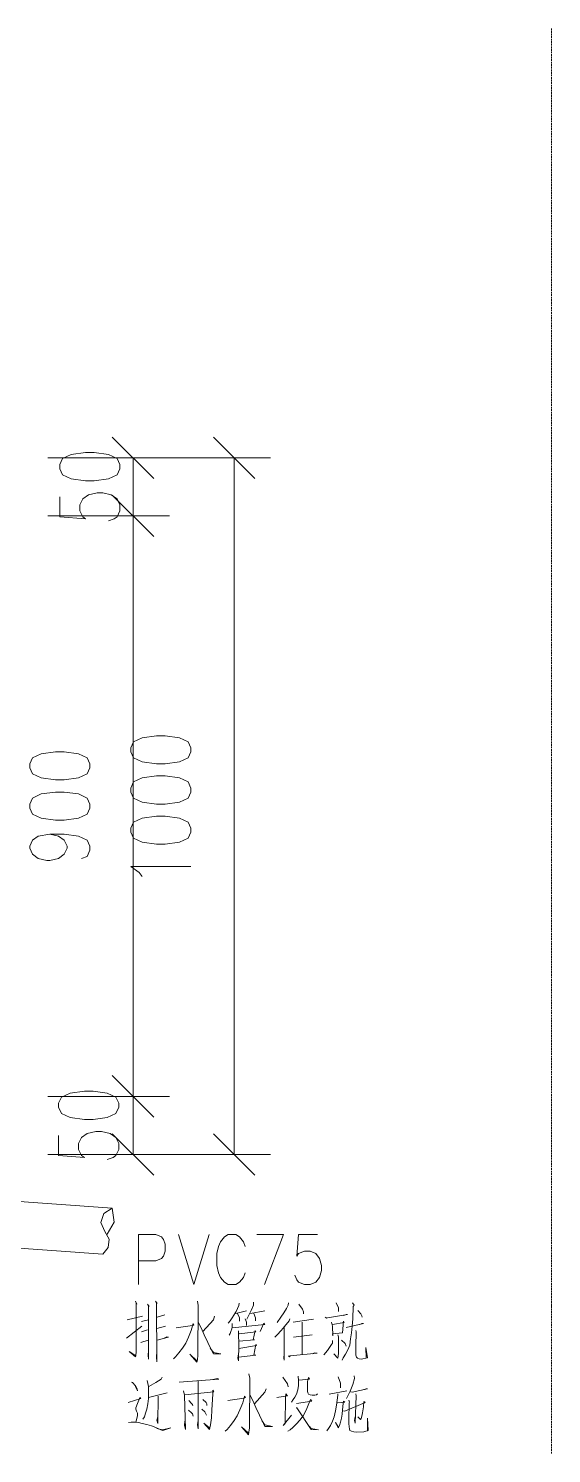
# Model space of a CAD drawing. Header units: millimetres. Extents: x -4415 to 173792, y -78716 to 47289.
# Drawn here: x 24200 to 32086, y -34434 to -12961 of the extents above; entities that cross this region are included whole.
import ezdxf

# ---------------------------------------------------------------- set-up
doc = ezdxf.new("R2010")
doc.units = ezdxf.units.MM

msp = doc.modelspace()

# ---------------------------------------------------------------- linework, layer by layer
at = {"color": 0, "lineweight": 0}
for points in [[(32086, -12961), (32086, -12988)], [(32086, -12999), (32086, -13027)], [(32086, -13038), (32086, -13066)], [(32086, -13076), (32086, -13104)], [(32086, -13115), (32086, -13143)], [(32086, -13154), (32086, -13182)], [(32086, -13192), (32086, -13219)], [(32086, -13231), (32086, -13258)], [(32086, -13270), (32086, -13296)], [(32086, -13307), (32086, -13335)], [(32086, -13346), (32086, -13374)], [(32086, -13384), (32086, -13412)], [(32086, -13423), (32086, -13451)], [(32086, -13462), (32086, -13489)], [(32086, -13500), (32086, -13527)], [(32086, -13539), (32086, -13566)], [(32086, -13577), (32086, -13605)], [(32086, -13615), (32086, -13643)], [(32086, -13654), (32086, -13682)], [(32086, -13693), (32086, -13720)], [(32086, -13731), (32086, -13759)], [(32086, -13770), (32086, -13797)], [(32086, -13808), (32086, -13835)], [(32086, -13847), (32086, -13874)], [(32086, -13885), (32086, -13913)], [(32086, -13923), (32086, -13951)], [(32086, -13962), (32086, -13990)], [(32086, -14001), (32086, -14029)], [(32086, -14039), (32086, -14066)], [(32086, -14078), (32086, -14105)], [(32086, -14117), (32086, -14143)], [(32086, -14154), (32086, -14182)], [(32086, -14193), (32086, -14221)], [(32086, -14231), (32086, -14259)], [(32086, -14270), (32086, -14298)], [(32086, -14309), (32086, -14337)], [(32086, -14347), (32086, -14374)], [(32086, -14386), (32086, -14413)], [(32086, -14425), (32086, -14451)], [(32086, -14462), (32086, -14490)], [(32086, -14501), (32086, -14529)], [(32086, -14540), (32086, -14567)], [(32086, -14578), (32086, -14606)], [(32086, -14617), (32086, -14644)], [(32086, -14655), (32086, -14682)], [(32086, -14694), (32086, -14721)], [(32086, -14732), (32086, -14760)], [(32086, -14770), (32086, -14798)], [(32086, -14809), (32086, -14837)], [(32086, -14848), (32086, -14876)], [(32086, -14886), (32086, -14914)], [(32086, -14925), (32086, -14952)], [(32086, -14964), (32086, -14990)], [(32086, -15001), (32086, -15029)], [(32086, -15040), (32086, -15068)], [(32086, -15078), (32086, -15106)], [(32086, -15117), (32086, -15145)], [(32086, -15156), (32086, -15184)], [(32086, -15194), (32086, -15221)], [(32086, -15233), (32086, -15260)], [(32086, -15272), (32086, -15298)], [(32086, -15309), (32086, -15337)], [(32086, -15348), (32086, -15376)], [(32086, -15387), (32086, -15414)], [(32086, -15425), (32086, -15453)], [(32086, -15464), (32086, -15491)], [(32086, -15502), (32086, -15529)], [(32086, -15541), (32086, -15568)], [(32086, -15579), (32086, -15607)], [(32086, -15617), (32086, -15645)], [(32086, -15656), (32086, -15684)], [(32086, -15695), (32086, -15723)], [(32086, -15733), (32086, -15761)], [(32086, -15772), (32086, -15799)], [(32086, -15811), (32086, -15837)], [(32086, -15849), (32086, -15876)], [(32086, -15887), (32086, -15915)], [(32086, -15925), (32086, -15953)], [(32086, -15964), (32086, -15992)], [(32086, -16003), (32086, -16031)], [(32086, -16041), (32086, -16068)], [(32086, -16080), (32086, -16107)], [(32086, -16119), (32086, -16145)], [(32086, -16156), (32086, -16184)], [(32086, -16195), (32086, -16223)], [(32086, -16233), (32086, -16261)], [(32086, -16272), (32086, -16300)], [(32086, -16311), (32086, -16339)], [(32086, -16349), (32086, -16376)], [(32086, -16388), (32086, -16415)], [(32086, -16427), (32086, -16454)], [(32086, -16464), (32086, -16492)], [(32086, -16503), (32086, -16531)], [(32086, -16542), (32086, -16570)], [(32086, -16580), (32086, -16608)], [(32086, -16619), (32086, -16646)], [(32086, -16658), (32086, -16684)], [(32086, -16696), (32086, -16723)], [(32086, -16734), (32086, -16762)], [(32086, -16772), (32086, -16800)], [(32086, -16811), (32086, -16839)], [(32086, -16850), (32086, -16878)], [(32086, -16888), (32086, -16916)], [(32086, -16927), (32086, -16954)], [(32086, -16966), (32086, -16992)], [(32086, -17003), (32086, -17031)], [(32086, -17042), (32086, -17070)], [(32086, -17080), (32086, -17108)], [(32086, -17119), (32086, -17147)], [(32086, -17158), (32086, -17186)], [(32086, -17196), (32086, -17223)], [(32086, -17235), (32086, -17262)], [(32086, -17274), (32086, -17301)], [(32086, -17311), (32086, -17339)], [(32086, -17350), (32086, -17378)], [(32086, -17389), (32086, -17416)], [(32086, -17427), (32086, -17455)], [(32086, -17466), (32086, -17493)], [(32086, -17505), (32086, -17531)], [(32086, -17543), (32086, -17570)], [(32086, -17581), (32086, -17609)], [(32086, -17619), (32086, -17647)], [(32086, -17658), (32086, -17686)], [(32086, -17697), (32086, -17725)], [(32086, -17735), (32086, -17763)], [(32086, -17774), (32086, -17801)], [(32086, -17813), (32086, -17839)], [(32086, -17851), (32086, -17878)], [(32086, -17889), (32086, -17917)], [(32086, -17927), (32086, -17955)], [(32086, -17966), (32086, -17994)], [(32086, -18005), (32086, -18033)], [(32086, -18043), (32086, -18070)], [(32086, -18082), (32086, -18109)], [(32086, -18121), (32086, -18148)], [(32086, -18158), (32086, -18186)], [(32086, -18197), (32086, -18225)], [(32086, -18236), (32086, -18263)], [(32086, -18274), (32086, -18302)], [(32086, -18313), (32086, -18341)], [(32086, -18352), (32086, -18378)], [(32086, -18390), (32086, -18417)], [(32086, -18429), (32086, -18456)], [(32086, -18466), (32086, -18494)], [(32086, -18505), (32086, -18533)], [(32086, -18544), (32086, -18572)], [(32086, -18582), (32086, -18610)], [(32086, -18621), (32086, -18648)], [(32086, -18660), (32086, -18686)], [(32086, -18698), (32086, -18725)], [(32086, -18736), (32086, -18764)], [(32086, -18774), (32086, -18802)], [(32086, -18813), (32086, -18841)], [(32086, -18852), (32086, -18880)], [(32086, -18890), (32086, -18918)], [(32086, -18929), (32086, -18956)], [(32086, -18968), (32086, -18995)], [(32086, -19006), (32086, -19033)], [(32086, -19044), (32086, -19072)], [(32086, -19083), (32086, -19110)], [(26088, -19742), (25463, -19117)], [(27611, -19742), (26987, -19117)], [(32086, -19121), (32086, -19149)], [(32086, -19160), (32086, -19188)], [(32086, -19198), (32086, -19225)], [(32086, -19237), (32086, -19264)], [(32086, -19276), (32086, -19303)], [(32086, -19313), (32086, -19341)], [(24492, -19429), (26327, -19429)], [(24492, -19429), (27849, -19429)], [(25776, -20304), (25776, -19429)], [(27299, -19429), (27299, -29927)], [(32086, -19352), (32086, -19380)], [(32086, -19391), (32086, -19419)], [(32086, -19429), (32086, -19457)], [(32086, -19468), (32086, -19496)], [(32086, -19507), (32086, -19533)], [(32086, -19545), (32086, -19572)], [(32086, -19583), (32086, -19611)], [(32086, -19621), (32086, -19649)], [(32086, -19660), (32086, -19688)], [(32086, -19699), (32086, -19727)], [(32086, -19737), (32086, -19765)], [(24671, -20019), (24671, -20321), (25061, -20351), (25017, -20321), (24974, -20230), (24974, -20140), (25017, -20049), (25104, -19988), (25234, -19957), (25321, -19957), (25449, -19988), (25536, -20049), (25579, -20140), (25579, -20230), (25536, -20321), (25493, -20351), (25407, -20381)], [(32086, -19776), (32086, -19803)], [(32086, -19815), (32086, -19842)], [(32086, -19853), (32086, -19880)], [(32086, -19891), (32086, -19919)], [(32086, -19930), (32086, -19957)], [(32086, -19968), (32086, -19996)], [(25463, -19992), (26088, -20617)], [(26088, -20617), (25463, -19992)], [(32086, -20007), (32086, -20035)], [(32086, -20045), (32086, -20072)], [(32086, -20084), (32086, -20111)], [(32086, -20123), (32086, -20150)], [(32086, -20160), (32086, -20188)], [(24492, -20304), (26327, -20304)], [(24492, -20304), (26327, -20304)], [(25776, -29052), (25776, -20304)], [(32086, -20199), (32086, -20227)], [(32086, -20238), (32086, -20266)], [(32086, -20276), (32086, -20304)], [(32086, -20315), (32086, -20343)], [(32086, -20354), (32086, -20380)], [(32086, -20392), (32086, -20419)], [(32086, -20431), (32086, -20458)], [(32086, -20468), (32086, -20496)], [(32086, -20507), (32086, -20535)], [(32086, -20546), (32086, -20574)], [(32086, -20584), (32086, -20612)], [(32086, -20623), (32086, -20650)], [(32086, -20662), (32086, -20689)], [(32086, -20700), (32086, -20727)], [(32086, -20738), (32086, -20766)], [(32086, -20777), (32086, -20804)], [(32086, -20815), (32086, -20843)], [(32086, -20854), (32086, -20882)], [(32086, -20892), (32086, -20920)], [(32086, -20931), (32086, -20958)], [(32086, -20970), (32086, -20997)], [(32086, -21008), (32086, -21035)], [(32086, -21046), (32086, -21074)], [(32086, -21085), (32086, -21113)], [(32086, -21123), (32086, -21151)], [(32086, -21162), (32086, -21190)], [(32086, -21201), (32086, -21227)], [(32086, -21239), (32086, -21266)], [(32086, -21278), (32086, -21305)], [(32086, -21315), (32086, -21343)], [(32086, -21354), (32086, -21382)], [(32086, -21393), (32086, -21421)], [(32086, -21431), (32086, -21459)], [(32086, -21470), (32086, -21498)], [(32086, -21509), (32086, -21535)], [(32086, -21547), (32086, -21574)], [(32086, -21585), (32086, -21613)], [(32086, -21624), (32086, -21651)], [(32086, -21662), (32086, -21690)], [(32086, -21701), (32086, -21729)], [(32086, -21739), (32086, -21767)], [(32086, -21778), (32086, -21805)], [(32086, -21817), (32086, -21844)], [(32086, -21855), (32086, -21882)], [(32086, -21893), (32086, -21921)], [(32086, -21932), (32086, -21960)], [(32086, -21970), (32086, -21998)], [(32086, -22009), (32086, -22037)], [(32086, -22048), (32086, -22074)], [(32086, -22086), (32086, -22113)], [(32086, -22125), (32086, -22152)], [(32086, -22162), (32086, -22190)], [(32086, -22201), (32086, -22229)], [(32086, -22240), (32086, -22268)], [(32086, -22278), (32086, -22306)], [(32086, -22317), (32086, -22345)], [(32086, -22356), (32086, -22382)], [(32086, -22394), (32086, -22421)], [(32086, -22433), (32086, -22460)], [(32086, -22471), (32086, -22498)], [(32086, -22509), (32086, -22537)], [(32086, -22548), (32086, -22576)], [(32086, -22586), (32086, -22614)], [(32086, -22625), (32086, -22652)], [(32086, -22664), (32086, -22691)], [(32086, -22702), (32086, -22729)], [(32086, -22740), (32086, -22768)], [(32086, -22779), (32086, -22807)], [(32086, -22817), (32086, -22845)], [(32086, -22856), (32086, -22884)], [(32086, -22895), (32086, -22922)], [(32086, -22933), (32086, -22960)], [(32086, -22972), (32086, -22999)], [(32086, -23010), (32086, -23037)], [(32086, -23048), (32086, -23076)], [(32086, -23087), (32086, -23115)], [(32086, -23125), (32086, -23153)], [(32086, -23164), (32086, -23192)], [(32086, -23203), (32086, -23229)], [(32086, -23241), (32086, -23268)], [(32086, -23280), (32086, -23307)], [(32086, -23318), (32086, -23345)], [(32086, -23356), (32086, -23384)], [(32086, -23395), (32086, -23423)], [(32086, -23433), (32086, -23461)], [(32086, -23472), (32086, -23500)], [(32086, -23511), (32086, -23538)], [(32086, -23549), (32086, -23576)], [(32086, -23587), (32086, -23615)], [(32086, -23626), (32086, -23654)], [(32086, -23664), (32086, -23692)], [(32086, -23703), (32086, -23731)], [(32086, -23742), (32086, -23769)], [(32086, -23780), (32086, -23807)], [(32086, -23819), (32086, -23846)], [(32086, -23857), (32086, -23884)], [(32086, -23895), (32086, -23923)], [(32086, -23934), (32086, -23962)], [(32086, -23972), (32086, -24000)], [(32086, -24011), (32086, -24039)], [(32086, -24050), (32086, -24078)], [(32086, -24088), (32086, -24115)], [(32086, -24127), (32086, -24154)], [(32086, -24164), (32086, -24192)], [(32086, -24203), (32086, -24231)], [(32086, -24242), (32086, -24270)], [(32086, -24280), (32086, -24308)], [(32086, -24319), (32086, -24347)], [(32086, -24358), (32086, -24385)], [(32086, -24396), (32086, -24423)], [(32086, -24435), (32086, -24462)], [(32086, -24473), (32086, -24500)], [(32086, -24511), (32086, -24539)], [(32086, -24550), (32086, -24578)], [(32086, -24589), (32086, -24616)], [(32086, -24627), (32086, -24654)], [(32086, -24666), (32086, -24693)], [(32086, -24704), (32086, -24731)], [(32086, -24742), (32086, -24770)], [(32086, -24781), (32086, -24809)], [(32086, -24819), (32086, -24847)], [(32086, -24858), (32086, -24886)], [(32086, -24897), (32086, -24925)], [(24521, -25103), (24651, -25133), (24738, -25193), (24781, -25284), (24781, -25314), (24738, -25405), (24651, -25466), (24521, -25497), (24478, -25497), (24348, -25466), (24262, -25405), (24218, -25314), (24218, -25284), (24262, -25193), (24348, -25133), (24521, -25103), (24738, -25103), (24954, -25133), (25083, -25193), (25127, -25284), (25127, -25344), (25083, -25436), (24998, -25466)], [(32086, -24935), (32086, -24962)], [(32086, -24974), (32086, -25001)], [(32086, -25013), (32086, -25039)], [(32086, -25050), (32086, -25078)], [(32086, -25089), (32086, -25117)], [(32086, -25127), (32086, -25155)], [(32086, -25166), (32086, -25194)], [(32086, -25205), (32086, -25232)], [(32086, -25243), (32086, -25270)], [(32086, -25282), (32086, -25309)], [(32086, -25320), (32086, -25347)], [(32086, -25358), (32086, -25386)], [(32086, -25397), (32086, -25425)], [(32086, -25436), (32086, -25463)], [(32086, -25474), (32086, -25502)], [(32086, -25513), (32086, -25540)], [(32086, -25551), (32086, -25578)], [(25914, -25738), (25871, -25678), (25741, -25587), (26650, -25587)], [(32086, -25590), (32086, -25617)], [(32086, -25628), (32086, -25656)], [(32086, -25666), (32086, -25694)], [(32086, -25705), (32086, -25733)], [(32086, -25744), (32086, -25772)], [(32086, -25782), (32086, -25809)], [(32086, -25821), (32086, -25848)], [(32086, -25860), (32086, -25886)], [(32086, -25897), (32086, -25925)], [(32086, -25936), (32086, -25964)], [(32086, -25974), (32086, -26002)], [(32086, -26013), (32086, -26041)], [(32086, -26052), (32086, -26080)], [(32086, -26090), (32086, -26117)], [(32086, -26129), (32086, -26156)], [(32086, -26167), (32086, -26194)], [(32086, -26205), (32086, -26233)], [(32086, -26244), (32086, -26272)], [(32086, -26282), (32086, -26310)], [(32086, -26321), (32086, -26349)], [(32086, -26360), (32086, -26387)], [(32086, -26398), (32086, -26425)], [(32086, -26437), (32086, -26464)], [(32086, -26475), (32086, -26503)], [(32086, -26513), (32086, -26541)], [(32086, -26552), (32086, -26580)], [(32086, -26591), (32086, -26619)], [(32086, -26629), (32086, -26656)], [(32086, -26668), (32086, -26695)], [(32086, -26707), (32086, -26733)], [(32086, -26744), (32086, -26772)], [(32086, -26783), (32086, -26811)], [(32086, -26821), (32086, -26849)], [(32086, -26860), (32086, -26888)], [(32086, -26899), (32086, -26927)], [(32086, -26937), (32086, -26964)], [(32086, -26976), (32086, -27003)], [(32086, -27015), (32086, -27041)], [(32086, -27052), (32086, -27080)], [(32086, -27091), (32086, -27119)], [(32086, -27129), (32086, -27157)], [(32086, -27168), (32086, -27196)], [(32086, -27207), (32086, -27234)], [(32086, -27245), (32086, -27272)], [(32086, -27284), (32086, -27311)], [(32086, -27322), (32086, -27350)], [(32086, -27360), (32086, -27388)], [(32086, -27399), (32086, -27427)], [(32086, -27438), (32086, -27465)], [(32086, -27476), (32086, -27504)], [(32086, -27515), (32086, -27542)], [(32086, -27554), (32086, -27580)], [(32086, -27592), (32086, -27619)], [(32086, -27630), (32086, -27658)], [(32086, -27668), (32086, -27696)], [(32086, -27707), (32086, -27735)], [(32086, -27746), (32086, -27774)], [(32086, -27784), (32086, -27811)], [(32086, -27823), (32086, -27850)], [(32086, -27862), (32086, -27888)], [(32086, -27899), (32086, -27927)], [(32086, -27938), (32086, -27966)], [(32086, -27976), (32086, -28004)], [(32086, -28015), (32086, -28043)], [(32086, -28054), (32086, -28082)], [(32086, -28092), (32086, -28119)], [(32086, -28131), (32086, -28158)], [(32086, -28169), (32086, -28197)], [(32086, -28207), (32086, -28235)], [(32086, -28246), (32086, -28274)], [(32086, -28285), (32086, -28312)], [(32086, -28323), (32086, -28351)], [(32086, -28362), (32086, -28389)], [(32086, -28401), (32086, -28427)], [(32086, -28439), (32086, -28466)], [(32086, -28477), (32086, -28505)], [(32086, -28515), (32086, -28543)], [(32086, -28554), (32086, -28582)], [(25463, -28740), (26088, -29366)], [(26088, -29366), (25463, -28740)], [(32086, -28593), (32086, -28621)], [(32086, -28631), (32086, -28658)], [(32086, -28670), (32086, -28697)], [(32086, -28709), (32086, -28735)], [(32086, -28746), (32086, -28774)], [(32086, -28785), (32086, -28813)], [(32086, -28823), (32086, -28851)], [(32086, -28862), (32086, -28890)], [(32086, -28901), (32086, -28929)], [(32086, -28939), (32086, -28966)], [(32086, -28978), (32086, -29005)], [(24492, -29052), (26327, -29052)], [(24492, -29052), (26327, -29052)], [(25776, -29927), (25776, -29052)], [(32086, -29017), (32086, -29044)], [(32086, -29054), (32086, -29082)], [(32086, -29093), (32086, -29121)], [(32086, -29132), (32086, -29159)], [(32086, -29170), (32086, -29198)], [(32086, -29209), (32086, -29236)], [(32086, -29247), (32086, -29274)], [(32086, -29286), (32086, -29313)], [(32086, -29324), (32086, -29352)], [(32086, -29362), (32086, -29390)], [(32086, -29401), (32086, -29429)], [(24653, -29641), (24653, -29944), (25043, -29974), (25000, -29944), (24956, -29853), (24956, -29763), (25000, -29672), (25086, -29611), (25215, -29581), (25302, -29581), (25432, -29611), (25518, -29672), (25562, -29763), (25562, -29853), (25518, -29944), (25475, -29974), (25388, -30005)], [(25463, -29615), (26088, -30239)], [(26987, -29615), (27611, -30239)], [(32086, -29440), (32086, -29468)], [(32086, -29478), (32086, -29506)], [(32086, -29517), (32086, -29544)], [(32086, -29556), (32086, -29582)], [(32086, -29594), (32086, -29621)], [(32086, -29632), (32086, -29660)], [(32086, -29670), (32086, -29698)], [(32086, -29709), (32086, -29737)], [(32086, -29748), (32086, -29776)], [(32086, -29786), (32086, -29813)], [(32086, -29825), (32086, -29852)], [(24492, -29927), (27849, -29927)], [(24492, -29927), (26327, -29927)], [(32086, -29864), (32086, -29891)], [(32086, -29901), (32086, -29929)], [(32086, -29940), (32086, -29968)], [(32086, -29979), (32086, -30006)], [(32086, -30017), (32086, -30045)], [(32086, -30056), (32086, -30084)], [(32086, -30094), (32086, -30121)], [(32086, -30133), (32086, -30160)], [(32086, -30172), (32086, -30199)], [(32086, -30209), (32086, -30237)], [(32086, -30248), (32086, -30276)], [(21189, -30429), (25460, -30739)], [(32086, -30287), (32086, -30315)], [(32086, -30325), (32086, -30353)], [(32086, -30364), (32086, -30391)], [(32086, -30403), (32086, -30429)], [(32086, -30441), (32086, -30468)], [(32086, -30479), (32086, -30507)], [(32086, -30517), (32086, -30545)], [(32086, -30556), (32086, -30584)], [(32086, -30595), (32086, -30623)], [(32086, -30633), (32086, -30661)], [(32086, -30672), (32086, -30699)], [(25460, -30739), (25334, -30815), (25291, -30955), (25353, -31089)], [(25386, -31130), (25490, -30948), (25460, -30739)], [(32086, -30711), (32086, -30738)], [(32086, -30748), (32086, -30776)], [(32086, -30787), (32086, -30815)], [(32086, -30826), (32086, -30853)], [(32086, -30864), (32086, -30892)], [(32086, -30903), (32086, -30931)], [(20633, -31091), (25321, -31431)], [(25321, -31431), (25402, -31331), (25414, -31202), (25353, -31089)], [(32086, -30941), (32086, -30968)], [(32086, -30980), (32086, -31007)], [(32086, -31019), (32086, -31046)], [(32086, -31056), (32086, -31084)], [(32086, -31095), (32086, -31123)], [(32086, -31134), (32086, -31162)], [(25861, -31889), (25861, -31136), (26119, -31136), (26205, -31171), (26234, -31207), (26263, -31279), (26263, -31387), (26234, -31458), (26205, -31494), (26119, -31530), (25861, -31530)], [(26464, -31136), (26694, -31889), (26923, -31136)], [(27469, -31315), (27440, -31243), (27383, -31171), (27325, -31136), (27210, -31136), (27153, -31171), (27095, -31243), (27067, -31315), (27038, -31422), (27038, -31602), (27067, -31709), (27095, -31781), (27153, -31853), (27210, -31889), (27325, -31889), (27383, -31853), (27440, -31781), (27469, -31709)], [(27642, -31136), (28043, -31136), (27756, -31889)], [(28559, -31136), (28273, -31136), (28244, -31458), (28273, -31422), (28359, -31387), (28445, -31387), (28531, -31422), (28588, -31494), (28617, -31602), (28617, -31674), (28588, -31781), (28531, -31853), (28445, -31889), (28359, -31889), (28273, -31853), (28244, -31817), (28215, -31746)], [(32086, -31172), (32086, -31200)], [(32086, -31211), (32086, -31238)], [(32086, -31250), (32086, -31276)], [(32086, -31288), (32086, -31315)], [(32086, -31326), (32086, -31354)], [(32086, -31364), (32086, -31392)], [(32086, -31403), (32086, -31431)], [(32086, -31442), (32086, -31470)], [(32086, -31480), (32086, -31508)], [(32086, -31519), (32086, -31546)], [(32086, -31558), (32086, -31584)], [(32086, -31596), (32086, -31623)], [(32086, -31634), (32086, -31662)], [(32086, -31673), (32086, -31700)], [(32086, -31711), (32086, -31739)], [(32086, -31750), (32086, -31778)], [(32086, -31788), (32086, -31815)], [(32086, -31827), (32086, -31854)], [(32086, -31866), (32086, -31893)], [(32086, -31903), (32086, -31931)], [(32086, -31942), (32086, -31970)], [(32086, -31981), (32086, -32009)], [(25811, -32138), (25835, -32182), (25823, -32161), (25823, -32895), (25818, -32962), (25811, -32976), (25718, -32895), (25818, -32962)], [(25994, -32182), (26017, -32219), (26011, -32205), (26011, -33013), (26006, -32947), (26011, -32888)], [(26117, -32138), (26141, -32175), (26129, -32161), (26134, -33050), (26129, -32976), (26134, -32903)], [(26746, -32138), (26758, -32205), (26752, -32954), (26746, -33020), (26740, -33057), (26635, -32939), (26740, -33035)], [(27375, -32167), (27369, -32205), (27333, -32293), (27287, -32366), (27281, -32374), (27240, -32433), (27210, -32469)], [(27592, -32153), (27592, -32197), (27557, -32278), (27516, -32358), (27492, -32410)], [(28121, -32161), (28116, -32197), (28092, -32249), (28051, -32314), (28004, -32381), (27951, -32462)], [(28274, -32182), (28333, -32257), (28345, -32301), (28345, -32330)], [(28839, -32161), (28874, -32241), (28874, -32293)], [(29085, -32161), (29109, -32197), (29097, -32219), (29092, -32403), (29080, -32513), (29068, -32616), (29056, -32704), (29045, -32800), (29015, -32873), (28980, -32939), (28945, -32991), (28927, -33027)], [(32086, -32019), (32086, -32047)], [(32086, -32058), (32086, -32086)], [(32086, -32097), (32086, -32123)], [(32086, -32135), (32086, -32162)], [(32086, -32174), (32086, -32201)], [(25688, -32418), (25918, -32366)], [(25906, -32447), (26011, -32418)], [(26141, -32381), (26258, -32345)], [(27005, -32366), (26987, -32418), (26828, -32594)], [(27328, -32322), (27487, -32285)], [(27352, -32322), (27381, -32389), (27381, -32440)], [(27469, -32403), (27487, -32454), (27487, -32506)], [(27545, -32322), (27763, -32285)], [(27599, -32322), (27622, -32389), (27622, -32433)], [(28140, -32403), (28128, -32433), (28062, -32521), (28010, -32580), (27951, -32645), (27915, -32683)], [(28192, -32454), (28498, -32410)], [(28674, -32381), (28698, -32396), (28710, -32389), (29009, -32337), (28992, -32337), (28957, -32352)], [(29168, -32278), (29209, -32330), (29227, -32358), (29232, -32381)], [(32086, -32211), (32086, -32239)], [(32086, -32250), (32086, -32278)], [(32086, -32289), (32086, -32317)], [(32086, -32327), (32086, -32355)], [(32086, -32366), (32086, -32393)], [(32086, -32405), (32086, -32431)], [(25676, -32697), (25911, -32513)], [(25994, -32572), (25906, -32601)], [(26264, -32513), (26134, -32550)], [(26429, -32542), (26675, -32506), (26693, -32498), (26682, -32477), (26652, -32580), (26611, -32683), (26570, -32771), (26523, -32844), (26469, -32918), (26417, -32976), (26388, -33006)], [(26758, -32454), (26805, -32542), (26851, -32645), (26905, -32763), (26963, -32888), (26987, -32932), (27098, -32932), (26987, -32910)], [(27269, -32477), (27269, -32528), (27264, -32557), (27252, -32594), (27240, -32624), (27228, -32653)], [(27269, -32542), (27763, -32492), (27746, -32469), (27692, -32594)], [(27364, -32587), (27364, -32624), (27369, -32792), (27364, -33035), (27357, -32991), (27364, -32932)], [(27375, -32631), (27628, -32601), (27616, -32580), (27587, -32719), (27610, -32719), (27369, -32741)], [(28057, -32536), (28057, -33027), (28051, -32998), (28057, -32932)], [(28328, -32454), (28328, -32947)], [(28768, -32454), (28786, -32513), (28791, -32660), (28786, -32631), (28933, -32616), (28950, -32440), (28962, -32462), (28786, -32492)], [(28992, -32536), (29250, -32477), (29227, -32477), (29197, -32492)], [(29133, -32580), (29138, -32601), (29138, -32624), (29133, -32792), (29133, -32903), (29133, -32954), (29144, -32983), (29162, -32998), (29185, -33006), (29215, -33013), (29309, -32991), (29285, -32836), (29292, -32991)], [(32086, -32443), (32086, -32470)], [(32086, -32481), (32086, -32509)], [(32086, -32520), (32086, -32547)], [(32086, -32558), (32086, -32586)], [(32086, -32597), (32086, -32625)], [(32086, -32635), (32086, -32663)], [(25894, -32763), (26006, -32727)], [(26141, -32727), (26311, -32683), (26288, -32675), (26246, -32697)], [(26939, -32844), (26993, -32918)], [(27369, -32851), (27639, -32807), (27628, -32792), (27599, -32954), (27628, -32954), (27364, -32983)], [(28198, -32683), (28475, -32645)], [(28786, -32733), (28786, -32771), (28768, -32792), (28710, -32880), (28651, -32947)], [(28862, -32645), (28874, -32675), (28874, -32924), (28869, -32968), (28862, -32998), (28803, -32932)], [(28921, -32727), (28974, -32778), (28992, -32815)], [(32086, -32674), (32086, -32701)], [(32086, -32713), (32086, -32740)], [(32086, -32750), (32086, -32778)], [(32086, -32789), (32086, -32817)], [(32086, -32828), (32086, -32856)], [(28121, -32962), (28133, -32976), (28145, -32962), (28551, -32924), (28544, -32924), (28515, -32918), (28475, -32932)], [(32086, -32866), (32086, -32894)], [(32086, -32905), (32086, -32933)], [(32086, -32944), (32086, -32970)], [(32086, -32982), (32086, -33009)], [(32086, -33021), (32086, -33048)], [(32086, -33058), (32086, -33086)], [(27523, -33232), (27535, -33298), (27530, -34047), (27523, -34114), (27518, -34150), (27412, -34033), (27518, -34129)], [(28264, -33269), (28271, -33334), (28271, -33408), (28259, -33474), (28241, -33540), (28217, -33584), (28193, -33621), (28164, -33658)], [(28870, -33276), (28905, -33372), (28905, -33408), (28905, -33445)], [(29111, -33261), (29117, -33305), (29088, -33393), (29052, -33496), (29022, -33555), (28993, -33607)], [(32086, -33097), (32086, -33125)], [(32086, -33136), (32086, -33164)], [(32086, -33174), (32086, -33202)], [(32086, -33213), (32086, -33240)], [(32086, -33252), (32086, -33278)], [(25754, -33357), (25766, -33364), (25813, -33416), (25837, -33460), (25842, -33489), (25813, -33423)], [(25989, -33334), (26007, -33423), (26007, -33519), (26007, -33607), (26001, -33687), (25984, -33768), (25966, -33827), (25949, -33879), (25925, -33915)], [(26213, -33284), (26201, -33313), (26118, -33364), (26013, -33423)], [(26471, -33357), (27072, -33313), (27048, -33305), (26977, -33320)], [(26536, -33489), (26554, -33555), (26566, -34070), (26554, -34011), (26559, -33945)], [(26559, -33548), (26994, -33504), (26977, -33481), (26977, -33540), (26965, -33776), (26959, -33894), (26942, -34003), (26930, -34070), (26842, -33974), (26930, -34047)], [(26759, -33342), (26759, -34062), (26747, -33996), (26759, -33938)], [(27782, -33460), (27765, -33511), (27606, -33687)], [(28036, -33284), (28105, -33386), (28117, -33430)], [(28276, -33328), (28435, -33313), (28423, -33290), (28406, -33349), (28406, -33401), (28406, -33445), (28406, -33496), (28411, -33519), (28423, -33540), (28447, -33548), (28476, -33555), (28518, -33555), (28540, -33548), (28558, -33533)], [(28734, -33540), (29000, -33489)], [(29057, -33504), (29081, -33511), (29311, -33460), (29293, -33460), (29257, -33467)], [(32086, -33290), (32086, -33317)], [(32086, -33328), (32086, -33356)], [(32086, -33367), (32086, -33394)], [(32086, -33405), (32086, -33433)], [(32086, -33444), (32086, -33472)], [(32086, -33482), (32086, -33510)], [(25702, -33665), (25895, -33607), (25878, -33592), (25819, -33747), (25819, -33768), (25831, -33798), (25842, -33827), (25842, -33864), (25819, -33959)], [(26289, -33519), (26007, -33592)], [(26154, -33569), (26148, -33982), (26137, -33930), (26148, -33879)], [(26619, -33636), (26659, -33680), (26671, -33695), (26678, -33716)], [(26830, -33621), (26877, -33665), (26889, -33687), (26889, -33710)], [(27206, -33636), (27453, -33599), (27471, -33592), (27459, -33569), (27430, -33672), (27388, -33776), (27347, -33864), (27300, -33938), (27248, -34011), (27195, -34070), (27165, -34099)], [(27535, -33548), (27583, -33636), (27630, -33739), (27682, -33856), (27741, -33982), (27765, -34026), (27877, -34026), (27765, -34003)], [(27946, -33592), (28105, -33563), (28082, -33533), (28076, -33592), (28070, -33982), (28041, -34011), (28164, -33856)], [(28241, -33680), (28470, -33643), (28452, -33621), (28428, -33680), (28399, -33754), (28370, -33812), (28340, -33864), (28293, -33930), (28241, -33989), (28188, -34041), (28147, -34077), (28112, -34099)], [(28864, -33533), (28864, -33555), (28846, -33703), (28829, -33791), (28811, -33879), (28782, -33945), (28753, -34011), (28723, -34055), (28699, -34091)], [(28858, -33672), (28969, -33658), (28952, -33643), (28946, -33680), (28934, -33776), (28929, -33842), (28917, -33900), (28905, -33959), (28888, -34011), (28876, -34041), (28870, -34047), (28829, -33967), (28870, -34033)], [(28952, -33791), (28969, -33798), (29275, -33665), (29257, -33651), (29252, -33731), (29235, -33820), (29228, -33871), (29216, -33908), (29205, -33923), (29164, -33879)], [(29029, -33628), (29040, -33658), (29034, -33672), (29029, -33923), (29029, -33982), (29034, -34033), (29040, -34062), (29046, -34085), (29069, -34099), (29105, -34106), (29140, -34114), (29257, -34106), (29287, -34099), (29311, -34091), (29323, -34085), (29311, -33900), (29311, -34085)], [(29135, -33533), (29140, -33563), (29123, -33974), (29117, -33938), (29123, -33879)], [(32086, -33521), (32086, -33548)], [(32086, -33560), (32086, -33587)], [(32086, -33598), (32086, -33625)], [(32086, -33636), (32086, -33664)], [(32086, -33675), (32086, -33703)], [(26612, -33783), (26659, -33820), (26671, -33835), (26683, -33871)], [(26813, -33768), (26859, -33804), (26871, -33827), (26883, -33856)], [(28235, -33747), (28247, -33747), (28464, -34070), (28575, -34077), (28464, -34055), (28435, -34026)], [(32086, -33713), (32086, -33741)], [(32086, -33752), (32086, -33780)], [(32086, -33791), (32086, -33817)], [(32086, -33829), (32086, -33856)], [(32086, -33868), (32086, -33895)], [(32086, -33905), (32086, -33933)], [(25707, -33967), (25748, -33959), (25783, -33959), (25813, -33959), (25861, -33967), (25913, -33982), (25984, -33996), (26054, -34018), (26118, -34041), (26196, -34077), (26225, -34085), (26348, -34047), (26219, -34077), (26137, -34055)], [(27718, -33938), (27770, -34011)], [(32086, -33944), (32086, -33972)], [(32086, -33983), (32086, -34011)], [(32086, -34021), (32086, -34049)], [(32086, -34060), (32086, -34088)], [(32086, -34099), (32086, -34125)], [(32086, -34137), (32086, -34164)], [(32086, -34176), (32086, -34203)], [(32086, -34213), (32086, -34241)], [(32086, -34252), (32086, -34280)], [(32086, -34291), (32086, -34319)], [(32086, -34329), (32086, -34357)], [(32086, -34368), (32086, -34395)], [(32086, -34407), (32086, -34434)]]:
    msp.add_lwpolyline(points, dxfattribs=at)
for points in [[(24671, -19595), (24714, -19685), (24844, -19746), (25061, -19776), (25191, -19776), (25407, -19746), (25536, -19685), (25579, -19595), (25579, -19533), (25536, -19443), (25407, -19382), (25191, -19352), (25061, -19352), (24844, -19382), (24714, -19443), (24671, -19533)], [(25741, -23861), (25784, -23952), (25914, -24012), (26131, -24042), (26261, -24042), (26477, -24012), (26607, -23952), (26650, -23861), (26650, -23800), (26607, -23709), (26477, -23648), (26261, -23618), (26131, -23618), (25914, -23648), (25784, -23709), (25741, -23800)], [(24218, -24103), (24262, -24193), (24391, -24255), (24608, -24285), (24738, -24285), (24954, -24255), (25083, -24193), (25127, -24103), (25127, -24042), (25083, -23952), (24954, -23891), (24738, -23861), (24608, -23861), (24391, -23891), (24262, -23952), (24218, -24042)], [(25741, -24466), (25784, -24557), (25914, -24618), (26131, -24649), (26261, -24649), (26477, -24618), (26607, -24557), (26650, -24466), (26650, -24406), (26607, -24315), (26477, -24255), (26261, -24224), (26131, -24224), (25914, -24255), (25784, -24315), (25741, -24406)], [(24218, -24709), (24262, -24800), (24391, -24860), (24608, -24890), (24738, -24890), (24954, -24860), (25083, -24800), (25127, -24709), (25127, -24649), (25083, -24557), (24954, -24496), (24738, -24466), (24608, -24466), (24391, -24496), (24262, -24557), (24218, -24649)], [(25741, -25073), (25784, -25163), (25914, -25224), (26131, -25254), (26261, -25254), (26477, -25224), (26607, -25163), (26650, -25073), (26650, -25011), (26607, -24920), (26477, -24860), (26261, -24830), (26131, -24830), (25914, -24860), (25784, -24920), (25741, -25011)], [(24653, -29217), (24696, -29309), (24826, -29369), (25043, -29399), (25173, -29399), (25388, -29369), (25518, -29309), (25562, -29217), (25562, -29157), (25518, -29066), (25388, -29005), (25173, -28975), (25043, -28975), (24826, -29005), (24696, -29066), (24653, -29157)]]:
    msp.add_lwpolyline(points, close=True, dxfattribs=at)

doc.saveas('drawing.dxf')
